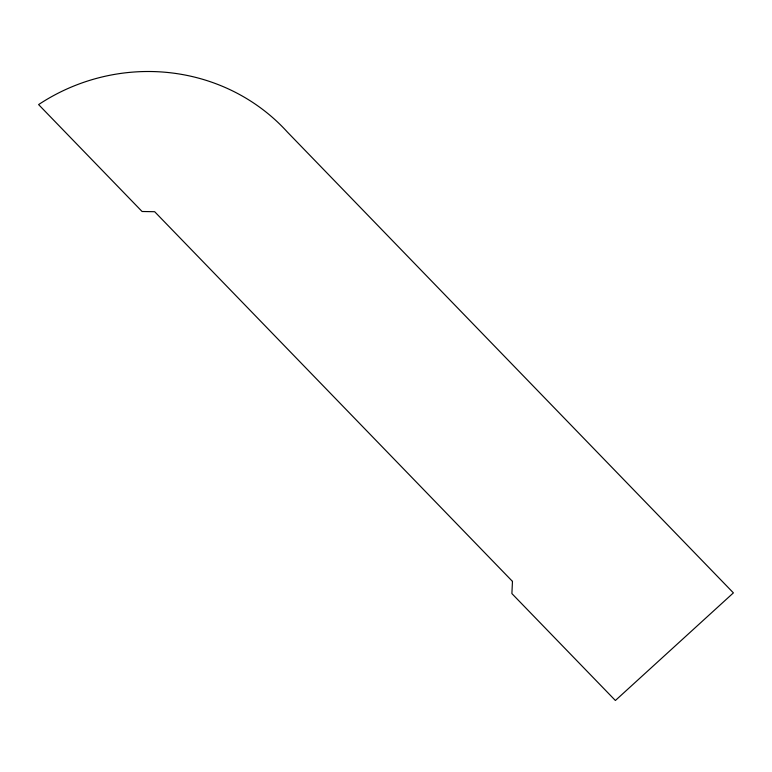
<?xml version="1.0" encoding="UTF-8"?>
<svg xmlns="http://www.w3.org/2000/svg" width="772" height="772" viewBox="0 0 772 772"><rect width="100%" height="100%" fill="white"/><g stroke="black" fill="none" stroke-linecap="round" stroke-linejoin="round"><path stroke-width="1.16" d="M512.463 581.384L511.894 593.581L615.38 700.493L733.4 592.877L287.416 132.099A191.06 183.292 -20.3 0 0 38.6 104.587L142.077 211.499L154.661 211.711L512.463 581.384"/></g></svg>
